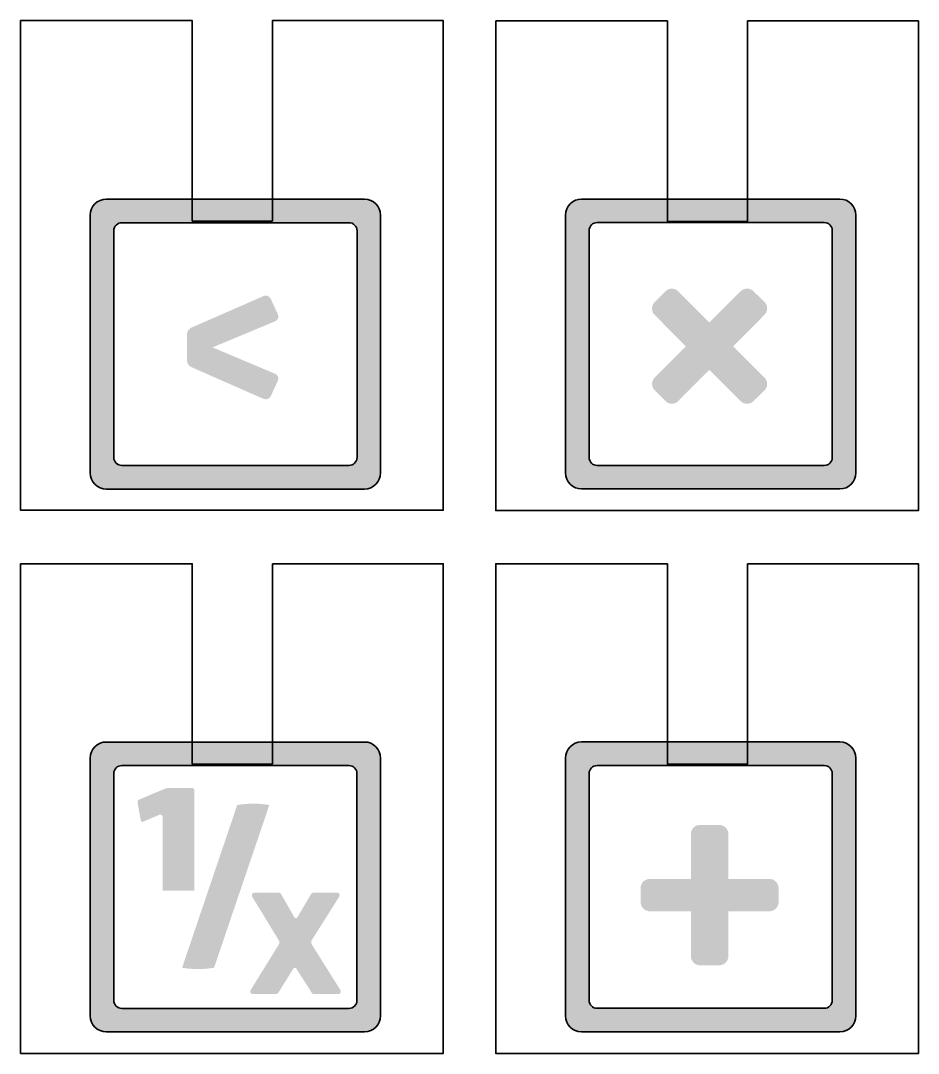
# Model space of a CAD drawing. Header units: millimetres. Extents: x -103 to 297, y 0 to 210.
# Drawn here: x 101.85 to 135.45, y 109.85 to 148.49 of the extents above; entities that cross this region are included whole.
import ezdxf

# ---------------------------------------------------------------- set-up
doc = ezdxf.new("R2010")
doc.units = ezdxf.units.MM
doc.layers.add('_Beschriftung', color=7, linetype='Continuous')
doc.layers.add('Beschnitt', color=7, linetype='Continuous')

msp = doc.modelspace()

# ---------------------------------------------------------------- hatches: boundary and pattern name
at = {"layer": '_Beschriftung', "linetype": 'Continuous', "lineweight": 5}
h = msp.add_hatch(color=7, dxfattribs=at)
edge = h.paths.add_edge_path(flags=0)
edge.add_line((114.722, 141.811), (105.058, 141.811))
edge.add_arc((105.058, 141.211), 0.6, 90, 180)
edge.add_line((104.458, 141.211), (104.458, 131.563))
edge.add_arc((105.058, 131.563), 0.6, 180, 270)
edge.add_line((105.058, 130.963), (114.722, 130.963))
edge.add_arc((114.722, 131.563), 0.6, 270, 360)
edge.add_line((115.322, 131.563), (115.322, 141.211))
edge.add_arc((114.722, 141.211), 0.6, 0, 90)
edge = h.paths.add_edge_path(flags=0)
edge.add_arc((105.64, 140.629), 0.3, 90, 180)
edge.add_line((105.34, 140.629), (105.34, 132.145))
edge.add_arc((105.64, 132.145), 0.3, 180, 270)
edge.add_line((105.64, 131.845), (114.14, 131.845))
edge.add_arc((114.14, 132.145), 0.3, 270, 360)
edge.add_line((114.44, 132.145), (114.44, 140.629))
edge.add_arc((114.14, 140.629), 0.3, 0, 90)
edge.add_line((114.14, 140.929), (105.64, 140.929))
h = msp.add_hatch(color=7, dxfattribs=at)
edge = h.paths.add_edge_path(flags=0)
edge.add_line((132.508, 141.813), (122.844, 141.813))
edge.add_arc((122.844, 141.213), 0.6, 90, 180)
edge.add_line((122.244, 141.213), (122.244, 131.565))
edge.add_arc((122.844, 131.565), 0.6, 180, 270)
edge.add_line((122.844, 130.965), (132.508, 130.965))
edge.add_arc((132.508, 131.565), 0.6, 270, 360)
edge.add_line((133.108, 131.565), (133.108, 141.213))
edge.add_arc((132.508, 141.213), 0.6, 0, 90)
edge = h.paths.add_edge_path(flags=0)
edge.add_arc((123.426, 140.631), 0.3, 90, 180)
edge.add_line((123.126, 140.631), (123.126, 132.147))
edge.add_arc((123.426, 132.147), 0.3, 180, 270)
edge.add_line((123.426, 131.847), (131.927, 131.847))
edge.add_arc((131.927, 132.147), 0.3, 270, 360)
edge.add_line((132.227, 132.147), (132.227, 140.631))
edge.add_arc((131.927, 140.631), 0.3, 0, 90)
edge.add_line((131.927, 140.931), (123.426, 140.931))
h = msp.add_hatch(color=7, dxfattribs=at)
edge = h.paths.add_edge_path(flags=0)
edge.add_line((127.624, 137.191), (126.493, 138.329))
edge.add_ellipse((126.222, 138.121), major_axis=(0.342, 0), ratio=0.996575, start_angle=37.451, end_angle=142.549)
edge.add_line((125.951, 138.329), (125.612, 137.99))
edge.add_ellipse((125.828, 137.718), major_axis=(0.348, 0), ratio=0.996575, start_angle=128.4474, end_angle=230.4284)
edge.add_line((125.606, 137.45), (126.743, 136.302))
edge.add_line((126.743, 136.302), (125.612, 135.164))
edge.add_ellipse((125.825, 134.895), major_axis=(0.345, 0), ratio=0.996575, start_angle=128.3215, end_angle=231.6785)
edge.add_line((125.612, 134.625), (125.951, 134.286))
edge.add_ellipse((126.222, 134.493), major_axis=(0.342, 0), ratio=0.996575, start_angle=217.451, end_angle=322.549)
edge.add_line((126.493, 134.286), (127.624, 135.424))
edge.add_line((127.624, 135.424), (128.766, 134.286))
edge.add_ellipse((129.039, 134.496), major_axis=(0.345, 0), ratio=0.996575, start_angle=217.5727, end_angle=321.3047)
edge.add_line((129.307, 134.281), (129.658, 134.625))
edge.add_ellipse((129.444, 134.895), major_axis=(-0.345, 0), ratio=0.996575, start_angle=128.3216, end_angle=231.6784)
edge.add_line((129.658, 135.164), (128.516, 136.302))
edge.add_line((128.516, 136.302), (129.658, 137.45))
edge.add_ellipse((129.444, 137.72), major_axis=(-0.345, 0), ratio=0.996575, start_angle=128.3196, end_angle=231.6804)
edge.add_line((129.658, 137.99), (129.307, 138.334))
edge.add_ellipse((129.039, 138.119), major_axis=(-0.345, 0), ratio=0.996575, start_angle=218.6952, end_angle=322.4272)
edge.add_line((128.766, 138.329), (127.624, 137.191))
at = {"layer": '_Beschriftung', "linetype": 'Continuous', "lineweight": 15}
msp.add_hatch(color=7, dxfattribs=at).paths.add_polyline_path([(110.913, 138.17), (108.256, 137.007), (108.253, 137.005), (108.249, 137.004), (108.246, 137.002), (108.243, 137), (108.239, 136.999), (108.236, 136.997), (108.233, 136.995), (108.23, 136.994), (108.226, 136.992), (108.223, 136.99), (108.22, 136.989), (108.217, 136.987), (108.214, 136.985), (108.211, 136.983), (108.208, 136.981), (108.205, 136.979), (108.202, 136.977), (108.199, 136.975), (108.196, 136.973), (108.193, 136.971), (108.191, 136.969), (108.188, 136.967), (108.185, 136.965), (108.182, 136.963), (108.18, 136.961), (108.177, 136.959), (108.175, 136.957), (108.172, 136.954), (108.17, 136.952), (108.167, 136.95), (108.165, 136.948), (108.162, 136.945), (108.16, 136.943), (108.157, 136.941), (108.155, 136.938), (108.153, 136.936), (108.151, 136.933), (108.148, 136.931), (108.146, 136.928), (108.144, 136.926), (108.142, 136.923), (108.14, 136.921), (108.138, 136.918), (108.136, 136.915), (108.134, 136.913), (108.132, 136.91), (108.13, 136.907), (108.128, 136.904), (108.126, 136.902), (108.125, 136.899), (108.123, 136.896), (108.121, 136.893), (108.119, 136.89), (108.118, 136.887), (108.116, 136.885), (108.115, 136.882), (108.113, 136.879), (108.112, 136.876), (108.11, 136.873), (108.109, 136.869), (108.107, 136.866), (108.106, 136.863), (108.104, 136.86), (108.103, 136.857), (108.102, 136.854), (108.101, 136.851), (108.099, 136.847), (108.098, 136.844), (108.097, 136.841), (108.096, 136.837), (108.095, 136.834), (108.094, 136.831), (108.093, 136.827), (108.092, 136.824), (108.091, 136.82), (108.09, 136.817), (108.089, 136.813), (108.089, 136.81), (108.088, 136.806), (108.087, 136.803), (108.086, 136.799), (108.086, 136.795), (108.085, 136.792), (108.084, 136.788), (108.084, 136.784), (108.083, 136.781), (108.083, 136.777), (108.082, 136.773), (108.082, 136.769), (108.082, 136.765), (108.081, 136.761), (108.081, 136.758), (108.081, 136.754), (108.08, 136.75), (108.08, 136.746), (108.08, 136.742), (108.08, 136.738), (108.08, 136.734), (108.08, 136.729), (108.08, 136.725), (108.08, 135.788), (108.08, 135.785), (108.08, 135.781), (108.08, 135.777), (108.08, 135.773), (108.08, 135.77), (108.08, 135.766), (108.081, 135.762), (108.081, 135.759), (108.081, 135.755), (108.082, 135.751), (108.082, 135.748), (108.082, 135.744), (108.083, 135.741), (108.083, 135.737), (108.084, 135.734), (108.084, 135.73), (108.085, 135.727), (108.086, 135.723), (108.086, 135.72), (108.087, 135.716), (108.088, 135.713), (108.089, 135.71), (108.089, 135.706), (108.09, 135.703), (108.091, 135.7), (108.092, 135.696), (108.093, 135.693), (108.094, 135.69), (108.095, 135.687), (108.096, 135.683), (108.097, 135.68), (108.098, 135.677), (108.099, 135.674), (108.101, 135.671), (108.102, 135.668), (108.103, 135.665), (108.104, 135.662), (108.106, 135.659), (108.107, 135.656), (108.109, 135.653), (108.11, 135.65), (108.112, 135.647), (108.113, 135.644), (108.115, 135.641), (108.116, 135.638), (108.118, 135.635), (108.119, 135.633), (108.121, 135.63), (108.123, 135.627), (108.125, 135.624), (108.126, 135.622), (108.128, 135.619), (108.13, 135.616), (108.132, 135.614), (108.134, 135.611), (108.136, 135.608), (108.138, 135.606), (108.14, 135.603), (108.142, 135.601), (108.144, 135.598), (108.146, 135.596), (108.148, 135.593), (108.151, 135.591), (108.153, 135.588), (108.155, 135.586), (108.157, 135.584), (108.16, 135.581), (108.162, 135.579), (108.165, 135.577), (108.167, 135.574), (108.17, 135.572), (108.172, 135.57), (108.175, 135.568), (108.177, 135.566), (108.18, 135.564), (108.182, 135.561), (108.185, 135.559), (108.188, 135.557), (108.191, 135.555), (108.193, 135.553), (108.196, 135.551), (108.199, 135.549), (108.202, 135.547), (108.205, 135.545), (108.208, 135.543), (108.211, 135.542), (108.214, 135.54), (108.217, 135.538), (108.22, 135.536), (108.223, 135.534), (108.226, 135.533), (108.23, 135.531), (108.233, 135.529), (108.236, 135.528), (108.239, 135.526), (108.243, 135.524), (108.246, 135.523), (108.249, 135.521), (108.253, 135.52), (108.256, 135.518), (110.913, 134.349), (110.917, 134.348), (110.921, 134.346), (110.925, 134.344), (110.929, 134.343), (110.933, 134.341), (110.938, 134.34), (110.942, 134.338), (110.946, 134.337), (110.95, 134.336), (110.954, 134.334), (110.957, 134.333), (110.961, 134.332), (110.965, 134.331), (110.969, 134.33), (110.973, 134.329), (110.977, 134.328), (110.981, 134.328), (110.985, 134.327), (110.988, 134.326), (110.992, 134.326), (110.996, 134.325), (111, 134.325), (111.004, 134.324), (111.007, 134.324), (111.011, 134.324), (111.015, 134.323), (111.018, 134.323), (111.022, 134.323), (111.026, 134.323), (111.029, 134.323), (111.033, 134.323), (111.036, 134.323), (111.04, 134.323), (111.043, 134.323), (111.047, 134.324), (111.05, 134.324), (111.054, 134.325), (111.057, 134.325), (111.061, 134.326), (111.064, 134.326), (111.067, 134.327), (111.071, 134.327), (111.074, 134.328), (111.078, 134.329), (111.081, 134.33), (111.084, 134.331), (111.087, 134.332), (111.091, 134.333), (111.094, 134.334), (111.097, 134.335), (111.1, 134.336), (111.103, 134.338), (111.106, 134.339), (111.11, 134.34), (111.113, 134.342), (111.116, 134.343), (111.119, 134.345), (111.122, 134.347), (111.125, 134.348), (111.128, 134.35), (111.131, 134.352), (111.134, 134.354), (111.137, 134.356), (111.139, 134.358), (111.142, 134.36), (111.145, 134.362), (111.148, 134.364), (111.151, 134.366), (111.153, 134.368), (111.156, 134.371), (111.159, 134.373), (111.162, 134.375), (111.164, 134.378), (111.167, 134.38), (111.17, 134.383), (111.172, 134.386), (111.175, 134.388), (111.177, 134.391), (111.18, 134.394), (111.182, 134.397), (111.185, 134.4), (111.187, 134.403), (111.19, 134.406), (111.192, 134.409), (111.195, 134.412), (111.197, 134.415), (111.199, 134.418), (111.202, 134.422), (111.204, 134.425), (111.206, 134.428), (111.208, 134.432), (111.211, 134.435), (111.213, 134.439), (111.215, 134.443), (111.217, 134.446), (111.219, 134.45), (111.221, 134.454), (111.223, 134.458), (111.225, 134.462), (111.227, 134.465), (111.464, 134.983), (111.466, 134.987), (111.468, 134.992), (111.47, 134.996), (111.472, 135), (111.473, 135.004), (111.475, 135.008), (111.477, 135.012), (111.478, 135.016), (111.48, 135.02), (111.481, 135.024), (111.482, 135.028), (111.484, 135.032), (111.485, 135.036), (111.486, 135.04), (111.487, 135.043), (111.488, 135.047), (111.489, 135.051), (111.49, 135.055), (111.491, 135.059), (111.491, 135.063), (111.492, 135.066), (111.493, 135.07), (111.493, 135.074), (111.494, 135.077), (111.494, 135.081), (111.495, 135.085), (111.495, 135.088), (111.495, 135.092), (111.495, 135.096), (111.496, 135.099), (111.496, 135.103), (111.496, 135.106), (111.496, 135.11), (111.495, 135.113), (111.495, 135.117), (111.495, 135.12), (111.495, 135.124), (111.494, 135.127), (111.494, 135.13), (111.493, 135.134), (111.493, 135.137), (111.492, 135.14), (111.492, 135.144), (111.491, 135.147), (111.49, 135.15), (111.489, 135.153), (111.488, 135.157), (111.487, 135.16), (111.486, 135.163), (111.485, 135.166), (111.484, 135.169), (111.483, 135.172), (111.481, 135.175), (111.48, 135.178), (111.478, 135.181), (111.477, 135.184), (111.475, 135.187), (111.474, 135.19), (111.472, 135.193), (111.47, 135.196), (111.468, 135.199), (111.467, 135.201), (111.465, 135.204), (111.463, 135.207), (111.461, 135.21), (111.458, 135.212), (111.456, 135.215), (111.454, 135.218), (111.452, 135.22), (111.449, 135.223), (111.447, 135.225), (111.444, 135.228), (111.442, 135.23), (111.439, 135.233), (111.436, 135.235), (111.434, 135.238), (111.431, 135.24), (111.428, 135.243), (111.425, 135.245), (111.422, 135.247), (111.419, 135.249), (111.416, 135.252), (111.413, 135.254), (111.409, 135.256), (111.406, 135.258), (111.403, 135.26), (111.399, 135.262), (111.396, 135.264), (111.392, 135.267), (111.388, 135.269), (111.385, 135.27), (111.381, 135.272), (111.377, 135.274), (111.373, 135.276), (111.369, 135.278), (111.365, 135.28), (111.361, 135.282), (111.357, 135.283), (111.353, 135.285), (111.349, 135.287), (109.033, 136.262), (111.349, 137.227), (111.353, 137.229), (111.357, 137.231), (111.361, 137.233), (111.365, 137.235), (111.369, 137.236), (111.373, 137.238), (111.377, 137.24), (111.381, 137.243), (111.385, 137.245), (111.388, 137.247), (111.392, 137.249), (111.396, 137.251), (111.399, 137.253), (111.403, 137.255), (111.406, 137.258), (111.409, 137.26), (111.413, 137.262), (111.416, 137.264), (111.419, 137.267), (111.422, 137.269), (111.425, 137.272), (111.428, 137.274), (111.431, 137.276), (111.434, 137.279), (111.436, 137.281), (111.439, 137.284), (111.442, 137.286), (111.444, 137.289), (111.447, 137.292), (111.449, 137.294), (111.452, 137.297), (111.454, 137.3), (111.456, 137.302), (111.458, 137.305), (111.461, 137.308), (111.463, 137.31), (111.465, 137.313), (111.467, 137.316), (111.468, 137.319), (111.47, 137.322), (111.472, 137.325), (111.474, 137.328), (111.475, 137.331), (111.477, 137.333), (111.478, 137.336), (111.48, 137.339), (111.481, 137.342), (111.483, 137.346), (111.484, 137.349), (111.485, 137.352), (111.486, 137.355), (111.487, 137.358), (111.488, 137.361), (111.489, 137.364), (111.49, 137.367), (111.491, 137.371), (111.492, 137.374), (111.492, 137.377), (111.493, 137.38), (111.493, 137.384), (111.494, 137.387), (111.494, 137.39), (111.495, 137.394), (111.495, 137.397), (111.495, 137.4), (111.495, 137.404), (111.496, 137.407), (111.496, 137.411), (111.496, 137.414), (111.496, 137.418), (111.495, 137.421), (111.495, 137.425), (111.495, 137.428), (111.495, 137.432), (111.494, 137.435), (111.494, 137.439), (111.493, 137.443), (111.493, 137.446), (111.492, 137.45), (111.491, 137.454), (111.491, 137.457), (111.49, 137.461), (111.489, 137.465), (111.488, 137.468), (111.487, 137.472), (111.486, 137.476), (111.485, 137.48), (111.484, 137.483), (111.482, 137.487), (111.481, 137.491), (111.48, 137.495), (111.478, 137.499), (111.477, 137.503), (111.475, 137.507), (111.473, 137.51), (111.472, 137.514), (111.47, 137.518), (111.468, 137.522), (111.466, 137.526), (111.464, 137.53), (111.227, 138.048), (111.225, 138.052), (111.223, 138.056), (111.221, 138.06), (111.219, 138.064), (111.217, 138.068), (111.215, 138.072), (111.213, 138.076), (111.211, 138.08), (111.208, 138.083), (111.206, 138.087), (111.204, 138.09), (111.202, 138.094), (111.199, 138.097), (111.197, 138.101), (111.195, 138.104), (111.192, 138.107), (111.19, 138.111), (111.187, 138.114), (111.185, 138.117), (111.182, 138.12), (111.18, 138.123), (111.177, 138.126), (111.175, 138.129), (111.172, 138.132), (111.17, 138.135), (111.167, 138.137), (111.164, 138.14), (111.162, 138.143), (111.159, 138.145), (111.156, 138.148), (111.153, 138.15), (111.151, 138.152), (111.148, 138.155), (111.145, 138.157), (111.142, 138.159), (111.139, 138.161), (111.137, 138.164), (111.134, 138.166), (111.131, 138.168), (111.128, 138.169), (111.125, 138.171), (111.122, 138.173), (111.119, 138.175), (111.116, 138.177), (111.113, 138.178), (111.11, 138.18), (111.106, 138.181), (111.103, 138.183), (111.1, 138.184), (111.097, 138.185), (111.094, 138.187), (111.091, 138.188), (111.087, 138.189), (111.084, 138.19), (111.081, 138.191), (111.078, 138.192), (111.074, 138.193), (111.071, 138.194), (111.067, 138.194), (111.064, 138.195), (111.061, 138.196), (111.057, 138.196), (111.054, 138.197), (111.05, 138.197), (111.047, 138.198), (111.043, 138.198), (111.04, 138.198), (111.036, 138.198), (111.033, 138.198), (111.029, 138.199), (111.026, 138.199), (111.022, 138.198), (111.018, 138.198), (111.015, 138.198), (111.011, 138.198), (111.007, 138.198), (111.004, 138.197), (111, 138.197), (110.996, 138.196), (110.992, 138.196), (110.988, 138.195), (110.985, 138.194), (110.981, 138.193), (110.977, 138.193), (110.973, 138.192), (110.969, 138.191), (110.965, 138.19), (110.961, 138.188), (110.957, 138.187), (110.954, 138.186), (110.95, 138.185), (110.946, 138.183), (110.942, 138.182), (110.938, 138.18), (110.933, 138.179), (110.929, 138.177), (110.925, 138.175), (110.921, 138.173), (110.917, 138.172)], flags=0)
at = {"layer": '_Beschriftung', "linetype": 'Continuous', "lineweight": 5}
h = msp.add_hatch(color=7, dxfattribs=at)
edge = h.paths.add_edge_path(flags=0)
edge.add_line((114.721, 121.497), (105.056, 121.497))
edge.add_arc((105.056, 120.897), 0.6, 90, 180)
edge.add_line((104.456, 120.897), (104.456, 111.249))
edge.add_arc((105.056, 111.249), 0.6, 180, 270)
edge.add_line((105.056, 110.649), (114.721, 110.649))
edge.add_arc((114.721, 111.249), 0.6, 270, 360)
edge.add_line((115.321, 111.249), (115.321, 120.897))
edge.add_arc((114.721, 120.897), 0.6, 0, 90)
edge = h.paths.add_edge_path(flags=0)
edge.add_arc((105.638, 120.315), 0.3, 90, 180)
edge.add_line((105.338, 120.315), (105.338, 111.831))
edge.add_arc((105.638, 111.831), 0.3, 180, 270)
edge.add_line((105.638, 111.531), (114.139, 111.531))
edge.add_arc((114.139, 111.831), 0.3, 270, 360)
edge.add_line((114.439, 111.831), (114.439, 120.315))
edge.add_arc((114.139, 120.315), 0.3, 0, 90)
edge.add_line((114.139, 120.615), (105.638, 120.615))
h = msp.add_hatch(color=7, dxfattribs=at)
edge = h.paths.add_edge_path(flags=0)
edge.add_arc((122.843, 120.898), 0.6, 90, 180)
edge.add_line((122.243, 120.898), (122.243, 111.25))
edge.add_arc((122.843, 111.25), 0.6, 180, 270)
edge.add_line((122.843, 110.65), (132.507, 110.65))
edge.add_arc((132.507, 111.25), 0.6, 270, 360)
edge.add_line((133.107, 111.25), (133.107, 120.898))
edge.add_arc((132.507, 120.898), 0.6, 0, 90)
edge.add_line((132.507, 121.498), (122.843, 121.498))
edge = h.paths.add_edge_path(flags=0)
edge.add_line((123.125, 120.316), (123.125, 111.832))
edge.add_arc((123.425, 111.832), 0.3, 180, 270)
edge.add_line((123.425, 111.532), (131.925, 111.532))
edge.add_arc((131.925, 111.832), 0.3, 270, 360)
edge.add_line((132.225, 111.832), (132.225, 120.316))
edge.add_arc((131.925, 120.316), 0.3, 0, 90)
edge.add_line((131.925, 120.616), (123.425, 120.616))
edge.add_arc((123.425, 120.316), 0.3, 90, 180)
h = msp.add_hatch(color=7, dxfattribs=at)
edge = h.paths.add_edge_path(flags=0)
edge.add_line((107.172, 118.68), (107.172, 115.933))
edge.add_line((107.172, 115.933), (108.357, 115.933))
edge.add_line((108.357, 115.933), (108.357, 119.68))
edge.add_arc((108.257, 119.68), 0.1, 0, 90)
edge.add_line((108.257, 119.78), (107.441, 119.78))
edge.add_arc((107.441, 119.212), 0.568, 90, 112.8206)
edge.add_line((107.221, 119.735), (106.287, 119.343))
edge.add_arc((106.326, 119.25), 0.1, 112.8206, 190.2058)
edge.add_line((106.227, 119.233), (106.351, 118.546))
edge.add_arc((106.4, 118.555), 0.05, 190.2058, 293.2107)
edge.add_line((106.42, 118.509), (107.033, 118.772))
edge.add_arc((107.072, 118.68), 0.1, 0, 113.2107, ccw=False)
msp.add_hatch(color=7, dxfattribs=at).paths.add_polyline_path([(109.956, 119.136), (107.895, 113.051), (107.901, 113.05), (107.907, 113.049), (107.913, 113.048), (107.919, 113.047), (107.925, 113.046), (107.932, 113.045), (107.938, 113.044), (107.944, 113.043), (107.95, 113.043), (107.956, 113.042), (107.962, 113.041), (107.968, 113.04), (107.974, 113.039), (107.98, 113.038), (107.987, 113.037), (107.993, 113.036), (107.999, 113.036), (108.005, 113.035), (108.011, 113.034), (108.017, 113.033), (108.023, 113.032), (108.029, 113.032), (108.035, 113.031), (108.041, 113.03), (108.047, 113.029), (108.053, 113.029), (108.059, 113.028), (108.065, 113.027), (108.071, 113.026), (108.078, 113.026), (108.084, 113.025), (108.09, 113.024), (108.096, 113.024), (108.102, 113.023), (108.108, 113.022), (108.114, 113.022), (108.12, 113.021), (108.126, 113.02), (108.132, 113.02), (108.138, 113.019), (108.144, 113.019), (108.15, 113.018), (108.156, 113.017), (108.162, 113.017), (108.168, 113.016), (108.174, 113.016), (108.179, 113.015), (108.185, 113.015), (108.191, 113.014), (108.197, 113.014), (108.203, 113.013), (108.209, 113.013), (108.215, 113.012), (108.221, 113.012), (108.227, 113.011), (108.233, 113.011), (108.239, 113.011), (108.245, 113.01), (108.251, 113.01), (108.257, 113.009), (108.263, 113.009), (108.268, 113.009), (108.274, 113.008), (108.28, 113.008), (108.286, 113.007), (108.292, 113.007), (108.298, 113.007), (108.304, 113.006), (108.31, 113.006), (108.316, 113.006), (108.321, 113.006), (108.327, 113.005), (108.333, 113.005), (108.339, 113.005), (108.345, 113.004), (108.351, 113.004), (108.357, 113.004), (108.362, 113.004), (108.368, 113.004), (108.374, 113.003), (108.38, 113.003), (108.386, 113.003), (108.391, 113.003), (108.397, 113.003), (108.403, 113.002), (108.409, 113.002), (108.415, 113.002), (108.421, 113.002), (108.426, 113.002), (108.432, 113.002), (108.438, 113.002), (108.444, 113.002), (108.449, 113.002), (108.455, 113.002), (108.461, 113.001), (108.467, 113.001), (108.473, 113.001), (108.478, 113.001), (108.484, 113.001), (108.49, 113.001), (108.496, 113.001), (108.502, 113.001), (108.508, 113.001), (108.514, 113.001), (108.52, 113.001), (108.526, 113.002), (108.531, 113.002), (108.537, 113.002), (108.543, 113.002), (108.549, 113.002), (108.555, 113.002), (108.561, 113.002), (108.567, 113.002), (108.573, 113.002), (108.579, 113.002), (108.585, 113.003), (108.591, 113.003), (108.597, 113.003), (108.603, 113.003), (108.609, 113.003), (108.615, 113.004), (108.621, 113.004), (108.627, 113.004), (108.633, 113.004), (108.639, 113.004), (108.645, 113.005), (108.651, 113.005), (108.657, 113.005), (108.663, 113.006), (108.669, 113.006), (108.675, 113.006), (108.681, 113.006), (108.687, 113.007), (108.693, 113.007), (108.699, 113.007), (108.705, 113.008), (108.711, 113.008), (108.717, 113.009), (108.723, 113.009), (108.729, 113.009), (108.735, 113.01), (108.741, 113.01), (108.747, 113.011), (108.753, 113.011), (108.759, 113.011), (108.765, 113.012), (108.771, 113.012), (108.777, 113.013), (108.783, 113.013), (108.789, 113.014), (108.795, 113.014), (108.801, 113.015), (108.807, 113.015), (108.813, 113.016), (108.819, 113.016), (108.825, 113.017), (108.831, 113.017), (108.837, 113.018), (108.843, 113.019), (108.849, 113.019), (108.855, 113.02), (108.861, 113.02), (108.867, 113.021), (108.873, 113.022), (108.879, 113.022), (108.885, 113.023), (108.891, 113.024), (108.897, 113.024), (108.903, 113.025), (108.909, 113.026), (108.915, 113.026), (108.921, 113.027), (108.927, 113.028), (108.933, 113.029), (108.939, 113.029), (108.945, 113.03), (108.951, 113.031), (108.957, 113.032), (108.963, 113.032), (108.969, 113.033), (108.975, 113.034), (108.981, 113.035), (108.988, 113.036), (108.994, 113.036), (109, 113.037), (109.006, 113.038), (109.012, 113.039), (109.018, 113.04), (109.024, 113.041), (109.03, 113.042), (109.036, 113.043), (109.042, 113.043), (109.048, 113.044), (109.054, 113.045), (109.06, 113.046), (109.066, 113.047), (109.072, 113.048), (109.078, 113.049), (109.084, 113.05), (109.091, 113.051), (111.158, 119.136), (111.152, 119.138), (111.145, 119.139), (111.139, 119.14), (111.133, 119.141), (111.127, 119.142), (111.121, 119.143), (111.115, 119.144), (111.108, 119.145), (111.102, 119.146), (111.096, 119.147), (111.09, 119.148), (111.084, 119.149), (111.078, 119.15), (111.071, 119.151), (111.065, 119.152), (111.059, 119.152), (111.053, 119.153), (111.047, 119.154), (111.041, 119.155), (111.035, 119.156), (111.029, 119.157), (111.023, 119.158), (111.016, 119.159), (111.01, 119.159), (111.004, 119.16), (110.998, 119.161), (110.992, 119.162), (110.986, 119.163), (110.98, 119.163), (110.974, 119.164), (110.968, 119.165), (110.962, 119.166), (110.956, 119.166), (110.95, 119.167), (110.944, 119.168), (110.938, 119.169), (110.932, 119.169), (110.926, 119.17), (110.92, 119.171), (110.914, 119.171), (110.908, 119.172), (110.902, 119.173), (110.896, 119.173), (110.89, 119.174), (110.884, 119.175), (110.878, 119.175), (110.872, 119.176), (110.866, 119.176), (110.86, 119.177), (110.854, 119.177), (110.848, 119.178), (110.842, 119.179), (110.836, 119.179), (110.83, 119.18), (110.824, 119.18), (110.818, 119.181), (110.812, 119.181), (110.806, 119.182), (110.8, 119.182), (110.795, 119.183), (110.789, 119.183), (110.783, 119.183), (110.777, 119.184), (110.771, 119.184), (110.765, 119.185), (110.759, 119.185), (110.753, 119.185), (110.747, 119.186), (110.742, 119.186), (110.736, 119.186), (110.73, 119.187), (110.724, 119.187), (110.718, 119.187), (110.712, 119.188), (110.707, 119.188), (110.701, 119.188), (110.695, 119.189), (110.689, 119.189), (110.683, 119.189), (110.677, 119.189), (110.672, 119.189), (110.666, 119.19), (110.66, 119.19), (110.654, 119.19), (110.648, 119.19), (110.643, 119.19), (110.637, 119.191), (110.631, 119.191), (110.625, 119.191), (110.62, 119.191), (110.614, 119.191), (110.608, 119.191), (110.602, 119.191), (110.597, 119.191), (110.591, 119.191), (110.585, 119.191), (110.579, 119.191), (110.574, 119.191), (110.568, 119.192), (110.562, 119.192), (110.556, 119.192), (110.551, 119.191), (110.545, 119.191), (110.539, 119.191), (110.533, 119.191), (110.527, 119.191), (110.521, 119.191), (110.515, 119.191), (110.509, 119.191), (110.504, 119.191), (110.498, 119.191), (110.492, 119.191), (110.486, 119.191), (110.48, 119.19), (110.474, 119.19), (110.468, 119.19), (110.462, 119.19), (110.456, 119.19), (110.45, 119.189), (110.444, 119.189), (110.438, 119.189), (110.432, 119.189), (110.426, 119.189), (110.421, 119.188), (110.415, 119.188), (110.409, 119.188), (110.403, 119.187), (110.397, 119.187), (110.391, 119.187), (110.385, 119.186), (110.379, 119.186), (110.373, 119.186), (110.367, 119.185), (110.361, 119.185), (110.355, 119.185), (110.349, 119.184), (110.343, 119.184), (110.337, 119.183), (110.331, 119.183), (110.325, 119.183), (110.319, 119.182), (110.313, 119.182), (110.307, 119.181), (110.301, 119.181), (110.295, 119.18), (110.289, 119.18), (110.283, 119.179), (110.277, 119.179), (110.27, 119.178), (110.264, 119.177), (110.258, 119.177), (110.252, 119.176), (110.246, 119.176), (110.24, 119.175), (110.234, 119.175), (110.228, 119.174), (110.222, 119.173), (110.216, 119.173), (110.21, 119.172), (110.204, 119.171), (110.197, 119.171), (110.191, 119.17), (110.185, 119.169), (110.179, 119.169), (110.173, 119.168), (110.167, 119.167), (110.161, 119.166), (110.155, 119.166), (110.149, 119.165), (110.142, 119.164), (110.136, 119.163), (110.13, 119.163), (110.124, 119.162), (110.118, 119.161), (110.112, 119.16), (110.105, 119.159), (110.099, 119.159), (110.093, 119.158), (110.087, 119.157), (110.081, 119.156), (110.074, 119.155), (110.068, 119.154), (110.062, 119.153), (110.056, 119.152), (110.05, 119.152), (110.043, 119.151), (110.037, 119.15), (110.031, 119.149), (110.025, 119.148), (110.019, 119.147), (110.012, 119.146), (110.006, 119.145), (110, 119.144), (109.994, 119.143), (109.987, 119.142), (109.981, 119.141), (109.975, 119.14), (109.968, 119.139), (109.962, 119.138)], flags=0)
h = msp.add_hatch(color=7, dxfattribs=at)
edge = h.paths.add_edge_path(flags=0)
edge.add_line((129.832, 116.373), (128.335, 116.373))
edge.add_line((128.335, 116.373), (128.335, 118.013))
edge.add_ellipse((127.99, 118.05), major_axis=(-0.347, 0), ratio=0.996575, start_angle=173.8167, end_angle=276.2256)
edge.add_line((127.952, 118.394), (127.315, 118.394))
edge.add_ellipse((127.278, 118.05), major_axis=(0.347, 0), ratio=0.996575, start_angle=83.7745, end_angle=186.1833)
edge.add_line((126.933, 118.013), (126.933, 116.373))
edge.add_line((126.933, 116.373), (125.435, 116.373))
edge.add_ellipse((125.398, 116.029), major_axis=(0.347, 0), ratio=0.996575, start_angle=83.7744, end_angle=186.1833)
edge.add_line((125.053, 115.992), (125.053, 115.547))
edge.add_ellipse((125.398, 115.51), major_axis=(0.347, 0), ratio=0.996575, start_angle=173.8167, end_angle=276.2255)
edge.add_line((125.435, 115.166), (126.933, 115.166))
edge.add_line((126.933, 115.166), (126.933, 113.526))
edge.add_ellipse((127.278, 113.488), major_axis=(0.347, 0), ratio=0.996575, start_angle=173.8167, end_angle=276.2255)
edge.add_line((127.315, 113.145), (127.952, 113.145))
edge.add_ellipse((127.99, 113.488), major_axis=(-0.347, 0), ratio=0.996575, start_angle=83.7744, end_angle=186.1833)
edge.add_line((128.335, 113.526), (128.335, 115.166))
edge.add_line((128.335, 115.166), (129.832, 115.166))
edge.add_ellipse((129.869, 115.51), major_axis=(-0.347, 0), ratio=0.996575, start_angle=83.7745, end_angle=186.1833)
edge.add_line((130.214, 115.547), (130.214, 115.992))
edge.add_ellipse((129.869, 116.029), major_axis=(-0.347, 0), ratio=0.996575, start_angle=173.8167, end_angle=276.2255)
h = msp.add_hatch(color=7, dxfattribs=at)
edge = h.paths.add_edge_path(flags=0)
edge.add_line((111.529, 113.946), (110.46, 112.216))
edge.add_arc((110.545, 112.163), 0.1, 148.2819, 270)
edge.add_line((110.545, 112.063), (111.407, 112.063))
edge.add_arc((111.407, 112.163), 0.1, 270, 328.0172)
edge.add_line((111.492, 112.11), (112.071, 113.038))
edge.add_arc((112.113, 113.011), 0.05, 32.6204, 148.0172, ccw=False)
edge.add_line((112.155, 113.038), (112.75, 112.109))
edge.add_arc((112.834, 112.163), 0.1, 212.6204, 270)
edge.add_line((112.834, 112.063), (113.734, 112.063))
edge.add_arc((113.734, 112.163), 0.1, 270, 392.1213)
edge.add_line((113.819, 112.216), (112.73, 113.95))
edge.add_arc((112.815, 114.003), 0.1, 147.708, 212.1213, ccw=False)
edge.add_line((112.731, 114.056), (113.774, 115.708))
edge.add_arc((113.69, 115.761), 0.1, 327.708, 450)
edge.add_line((113.69, 115.861), (112.832, 115.861))
edge.add_arc((112.832, 115.721), 0.14, 90, 149.4989)
edge.add_line((112.712, 115.792), (112.195, 114.915))
edge.add_arc((112.152, 114.941), 0.05, 209.8046, 329.4989, ccw=False)
edge.add_line((112.108, 114.916), (111.596, 115.811))
edge.add_arc((111.509, 115.761), 0.0997, 29.8046, 90)
edge.add_line((111.509, 115.861), (110.603, 115.861))
edge.add_arc((110.603, 115.761), 0.0997, 90, 211.3641)
edge.add_line((110.518, 115.709), (111.529, 114.05))
edge.add_arc((111.444, 113.998), 0.1, -31.7181, 31.3641, ccw=False)

# ---------------------------------------------------------------- linework, layer by layer
at = {"layer": '_Beschriftung', "color": 7, "linetype": 'Continuous', "lineweight": 35}
for p, q in [((114.722, 141.811), (105.058, 141.811)), ((132.508, 141.813), (122.844, 141.813)), ((104.458, 141.211), (104.458, 131.563)), ((115.322, 131.563), (115.322, 141.211)), ((122.244, 141.213), (122.244, 131.565)), ((133.108, 131.565), (133.108, 141.213)), ((114.14, 140.929), (105.64, 140.929)), ((131.927, 140.931), (123.426, 140.931)), ((105.34, 140.629), (105.34, 132.145)), ((114.44, 132.145), (114.44, 140.629)), ((123.126, 140.631), (123.126, 132.147)), ((132.227, 132.147), (132.227, 140.631)), ((105.64, 131.845), (114.14, 131.845)), ((123.426, 131.847), (131.927, 131.847)), ((105.058, 130.963), (114.722, 130.963)), ((122.844, 130.965), (132.508, 130.965)), ((114.721, 121.497), (105.056, 121.497)), ((132.507, 121.498), (122.843, 121.498)), ((104.456, 120.897), (104.456, 111.249)), ((114.139, 120.615), (105.638, 120.615)), ((115.321, 111.249), (115.321, 120.897)), ((122.243, 120.898), (122.243, 111.25)), ((131.925, 120.616), (123.425, 120.616)), ((133.107, 111.25), (133.107, 120.898)), ((105.338, 120.315), (105.338, 111.831)), ((114.439, 111.831), (114.439, 120.315)), ((123.125, 120.316), (123.125, 111.832)), ((132.225, 111.832), (132.225, 120.316)), ((105.638, 111.531), (114.139, 111.531)), ((123.425, 111.532), (131.925, 111.532)), ((105.056, 110.649), (114.721, 110.649)), ((122.843, 110.65), (132.507, 110.65))]:
    msp.add_line(p, q, dxfattribs=at)
for centre, radius, start, end in [((105.058, 141.211), 0.6, 90, 180), ((114.722, 141.211), 0.6, 0, 90), ((122.844, 141.213), 0.6, 90, 180), ((132.508, 141.213), 0.6, 0, 90), ((105.64, 140.629), 0.3, 90, 180), ((114.14, 140.629), 0.3, 0, 90), ((123.426, 140.631), 0.3, 90, 180), ((131.927, 140.631), 0.3, 0, 90), ((105.64, 132.145), 0.3, 180, 270), ((114.14, 132.145), 0.3, 270, 0), ((123.426, 132.147), 0.3, 180, 270), ((131.927, 132.147), 0.3, 270, 0), ((105.058, 131.563), 0.6, 180, 270), ((114.722, 131.563), 0.6, 270, 0), ((122.844, 131.565), 0.6, 180, 270), ((132.508, 131.565), 0.6, 270, 0), ((105.056, 120.897), 0.6, 90, 180), ((114.721, 120.897), 0.6, 0, 90), ((122.843, 120.898), 0.6, 90, 180), ((132.507, 120.898), 0.6, 0, 90), ((105.638, 120.315), 0.3, 90, 180), ((114.139, 120.315), 0.3, 0, 90), ((123.425, 120.316), 0.3, 90, 180), ((131.925, 120.316), 0.3, 0, 90), ((105.638, 111.831), 0.3, 180, 270), ((114.139, 111.831), 0.3, 270, 0), ((123.425, 111.832), 0.3, 180, 270), ((131.925, 111.832), 0.3, 270, 0), ((105.056, 111.249), 0.6, 180, 270), ((114.721, 111.249), 0.6, 270, 0), ((122.843, 111.25), 0.6, 180, 270), ((132.507, 111.25), 0.6, 270, 0)]:
    msp.add_arc(centre, radius, start, end, dxfattribs=at)
at = {"layer": 'Beschnitt', "color": 7, "linetype": 'Continuous', "lineweight": 35, "flags": 128}
for points in [[(101.853, 148.488), (101.853, 130.168), (117.666, 130.168), (117.666, 148.488), (111.276, 148.488), (111.276, 140.989), (108.276, 140.989), (108.276, 148.488)], [(119.633, 148.477), (119.633, 130.157), (135.446, 130.157), (135.446, 148.477), (129.056, 148.477), (129.056, 140.978), (126.056, 140.978), (126.056, 148.477)], [(111.276, 128.167), (111.276, 120.669), (108.276, 120.669), (108.276, 128.167), (101.853, 128.167), (101.853, 109.847), (117.666, 109.847), (117.666, 128.167)], [(129.056, 128.167), (129.056, 120.669), (126.056, 120.669), (126.056, 128.167), (119.633, 128.167), (119.633, 109.847), (135.446, 109.847), (135.446, 128.167)]]:
    msp.add_lwpolyline(points, close=True, dxfattribs=at)

doc.saveas('drawing.dxf')
